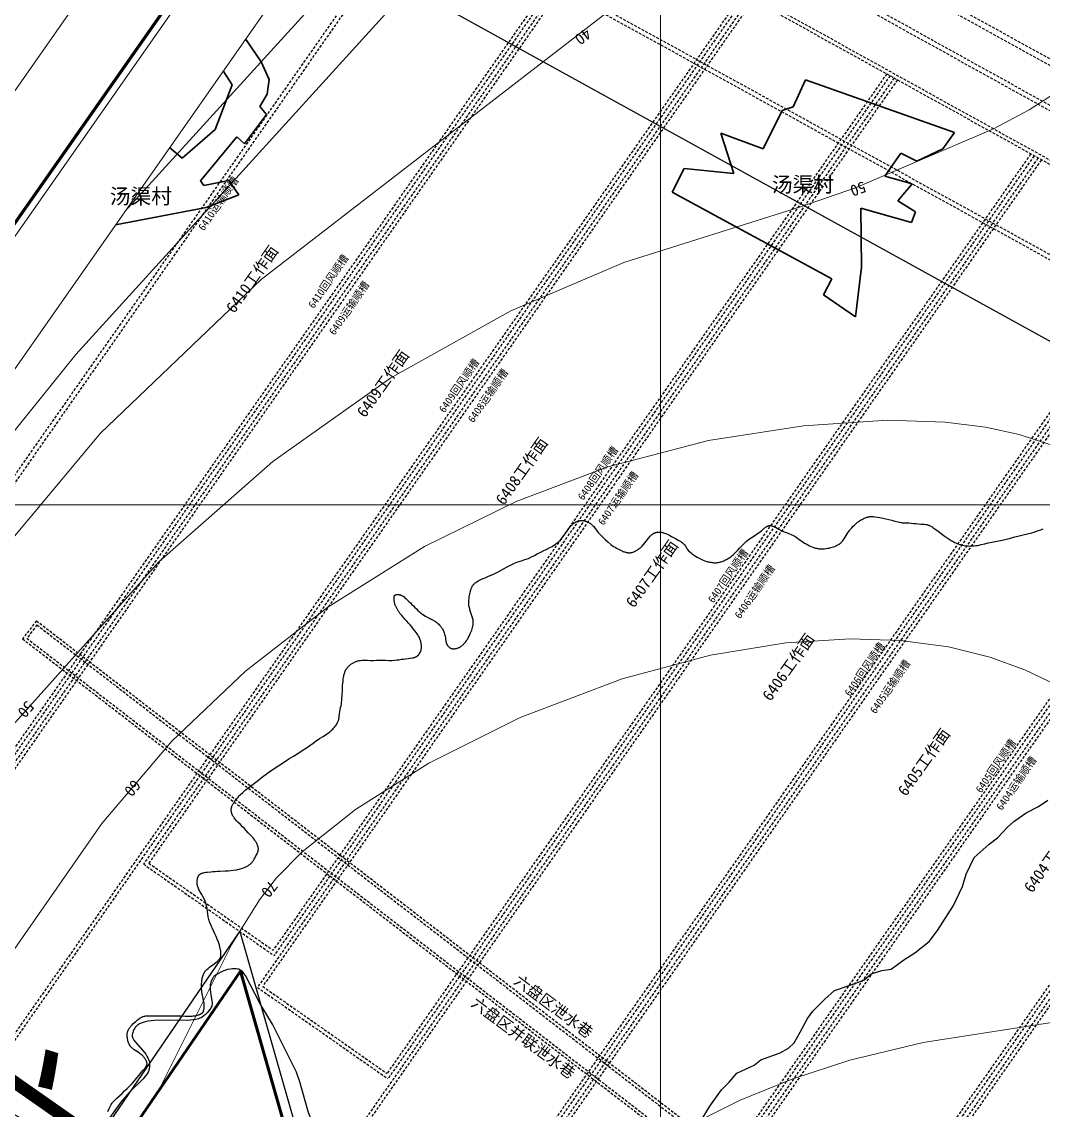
# Model space of a CAD drawing. Header units: inches. Extents: x 36473197 to 36486087, y 3899343 to 3911260.
# Drawn here: x 36475158 to 36476504, y 3907202 to 3908636 of the extents above; entities that cross this region are included whole.
import ezdxf

# ---------------------------------------------------------------- set-up
doc = ezdxf.new("R2010")
doc.units = ezdxf.units.IN
doc.header["$MEASUREMENT"] = 0
doc.linetypes.add('虚线', pattern=[0.0045, 0.00175, -0.001, 0.00175])
for name, color, linetype, lineweight in [('4煤底板等值线', 7, 'Continuous', 0), ('五六盘区排水系统', 7, 'Continuous', 0), ('四盘区辅运巷', 7, 'Continuous', 0), ('居民地', 7, 'Continuous', 0), ('巷道注记', 7, 'Continuous', 0), ('水系', 7, 'Continuous', 0), ('注记', 7, 'Continuous', 0), ('省界', 7, 'Continuous', 0), ('矿区拐点', 7, 'Continuous', 0), ('等值线', 7, 'Continuous', 0), ('等值线注记', 7, 'Continuous', 0), ('经纬网', 7, 'Continuous', 0), ('西区开拓设计', 7, 'Continuous', 0), ('采掘图', 7, 'Continuous', 0)]:
    doc.layers.add(name, color=color, linetype=linetype, lineweight=lineweight)
doc.layers.add('保护煤柱', color=7, linetype='Continuous', lineweight=0, true_color=0xff0042)
doc.styles.add('仿宋', font='simfang.ttf')
doc.styles.add('仿宋_GB2312', font='')
doc.styles.add('新宋体', font='SIMSUN.TTC')
doc.styles.add('黑体', font='simhei.ttf')
doc.styles.get('仿宋_GB2312').set_extended_font_data('仿宋_GB2312')
doc.linetypes.add('井田边界_1', pattern='A,0.02,-0.002,0.0025,[16,西北矿业高家堡煤矿2022年采掘接续图(2022.8.14).shx,S=3.93701e-05,R=0,X=0,Y=-0.0025],0.0025,-0.002,0.02', length=0.049)
doc.linetypes.add('保护煤柱', pattern='A,0.0195,-0.001,[6,西北矿业高家堡煤矿2022年采掘接续图(2022.8.14).shx,S=1.01575e-06,R=0,X=0,Y=0],0.0195', length=0.04)
doc.linetypes.add('省.自治区界限(已定)', pattern='A,0.003,-0.001639,[11,西北矿业高家堡煤矿2022年采掘接续图(2022.8.14).shx,S=6.53543e-07,R=0,X=0,Y=2.2e-05],-0.00134,[12,西北矿业高家堡煤矿2022年采掘接续图(2022.8.14).shx,S=6.53543e-07,R=0,X=0,Y=2.3e-05],-0.001021,0.003', length=0.01)

msp = doc.modelspace()

# ---------------------------------------------------------------- linework, layer by layer
at = {"layer": '4煤底板等值线', "color": 7, "linetype": 'Continuous', "lineweight": 0, "flags": 128}
for points in [[(36476262.5, 3909250.1), (36476235, 3909112.5), (36476208, 3909022.4), (36476177.6, 3908947.5), (36476143.1, 3908881.8), (36476102.6, 3908820.4), (36476052.6, 3908759.2), (36475984.5, 3908691.4), (36475473.9, 3908296.6), (36475262.1, 3908094.1), (36474689.9, 3907409.1)], [(36475896.8, 3909162.6), (36475841.7, 3909048), (36475769.9, 3908931.5), (36475643.1, 3908770.2), (36475294, 3908386.2)], [(36476622.9, 3908725.3), (36476618.7, 3908696.7), (36476612.4, 3908668.7), (36476605.5, 3908647.8), (36476597, 3908628.1), (36476589.4, 3908614.2), (36476580.8, 3908601), (36476567.7, 3908584.4), (36476553, 3908569.1), (36476532.4, 3908551.4), (36476519, 3908541.6), (36476485.5, 3908520.1), (36476438.8, 3908495.1), (36476257, 3908417.2), (36476183, 3908392.1), (36475951.5, 3908319.1), (36475802.8, 3908255.3), (36475644.8, 3908167.2), (36475489.2, 3908057), (36475339.1, 3907924.7), (36475116.6, 3907676.5), (36474842.6, 3907322.8)], [(36475016.3, 3907224.6), (36475263.7, 3907579.9), (36475356.1, 3907688.3), (36475453.1, 3907780.8), (36475561.6, 3907865.2), (36475689.2, 3907945.1), (36475809.7, 3908004.4), (36475930.5, 3908049.7), (36476063.4, 3908084.4), (36476188.2, 3908104), (36476299.7, 3908111.2), (36476375, 3908108.8), (36476428, 3908102.1), (36476472.5, 3908092.3), (36476514.3, 3908078.8)], [(36475337.9, 3907226.8), (36475435.3, 3907421.2), (36475471.5, 3907479.3), (36475493.9, 3907508.5), (36475527.7, 3907542.5), (36475598, 3907598.4), (36475694.9, 3907659.6), (36475815.2, 3907719.7), (36475949.6, 3907770.6), (36476065.9, 3907801.6), (36476165, 3907818), (36476249.8, 3907823.4), (36476315.8, 3907821.2), (36476379.2, 3907812.6), (36476433.9, 3907799), (36476479.9, 3907782.4), (36476523.2, 3907761.7)], [(36476659, 3907340.4), (36476345.9, 3907291.6), (36476249.3, 3907268.1), (36476174.4, 3907243.6), (36476105, 3907215.3), (36476035.5, 3907180.9), (36475946.9, 3907127.1), (36475884.9, 3907081.7), (36475822.6, 3907028.1), (36475770.9, 3906974.6), (36475734.8, 3906929.3), (36475729.4, 3906921)]]:
    msp.add_lwpolyline(points, dxfattribs=at)
at = {"layer": '五六盘区排水系统', "color": 30, "linetype": '虚线', "lineweight": 30, "ltscale": 2000, "true_color": 0xff7f00}
for p, q in [((36475177.7, 3907847.1), (36475159.4, 3907823.3)), ((36475177.7, 3907847.1), (36476752.7, 3906632)), ((36475178.4, 3907841.5), (36475165, 3907824)), ((36475178.4, 3907841.5), (36476750.8, 3906627.8)), ((36475159.4, 3907823.3), (36476797.4, 3906559.7)), ((36475165, 3907824), (36476799.7, 3906562.9))]:
    msp.add_line(p, q, dxfattribs=at)
at = {"layer": '保护煤柱', "color": 1, "linetype": '保护煤柱', "lineweight": 30, "ltscale": 3750, "true_color": 0xff0000}
msp.add_line((36477791.5, 3907509.8), (36475547.3, 3908748), dxfattribs=at)
at = {"layer": '保护煤柱', "color": 1, "linetype": '保护煤柱', "lineweight": 30, "ltscale": 3750, "true_color": 0xff0000, "flags": 128}
msp.add_lwpolyline([(36474656, 3907475.1), (36475244.1, 3907142.8), (36475445.8, 3907437.8), (36475555.4, 3907053.2), (36475779.9, 3906913.8), (36475673.3, 3906438.8)], dxfattribs=at)
at = {"layer": '四盘区辅运巷', "color": 7, "linetype": 'Continuous', "flags": 128}
for points in [[(36473197.2, 3905757.9), (36482207.8, 3899448.4), (36485936.1, 3904772.9), (36476925.5, 3911082.4), (36473197.2, 3905757.9)], [(36473350.4, 3905784.9), (36482180.7, 3899601.6), (36485782.9, 3904745.9), (36476952.5, 3910929.2), (36473350.4, 3905784.9)]]:
    msp.add_lwpolyline(points, dxfattribs=at)
at = {"layer": '四盘区辅运巷', "color": 7, "linetype": 'Continuous', "lineweight": 100, "flags": 128}
msp.add_lwpolyline([(36473336.5, 3905782.5), (36482183.2, 3899587.7), (36485796.8, 3904748.3), (36476950.1, 3910943.1), (36473336.5, 3905782.5)], dxfattribs=at)
at = {"layer": '居民地', "color": 254, "linetype": 'Continuous', "lineweight": 35, "true_color": 0xd7d7d7}
for p, q in [((36475473.8, 3908583.6, 0.2), (36475453.1, 3908613.5, 0.2)), ((36475484.1, 3908560.1, 0.2), (36475473.8, 3908583.6, 0.2)), ((36475423.6, 3908571.4, 0.2), (36475435.4, 3908553.2, 0.2)), ((36475435.4, 3908553.2, 0.2), (36475413.1, 3908494.3, 0.2)), ((36475481.8, 3908540.6, 0.2), (36475484.1, 3908560.1, 0.2)), ((36476174.6, 3908524.1, 0.2), (36476191.2, 3908559.8, 0.2)), ((36476191.2, 3908559.8, 0.2), (36476387.4, 3908490.1, 0.2)), ((36475472, 3908524.4, 0.2), (36475481.8, 3908540.6, 0.2)), ((36475480.6, 3908514, 0.2), (36475472, 3908524.4, 0.2)), ((36476135.1, 3908468.7, 0.2), (36476160.1, 3908519.2, 0.2)), ((36476160.1, 3908519.2, 0.2), (36476174.6, 3908524.1, 0.2)), ((36475451.9, 3908475.6, 0.2), (36475480.6, 3908514, 0.2)), ((36475413.1, 3908494.3, 0.2), (36475369.6, 3908456.5, 0.2)), ((36476387.4, 3908490.1, 0.2), (36476371.8, 3908468.7, 0.2)), ((36475393.7, 3908426.6, 0.2), (36475441.7, 3908484.8, 0.2)), ((36475441.7, 3908484.8, 0.2), (36475451.9, 3908475.6, 0.2)), ((36476079.5, 3908489.3, 0.2), (36476135.1, 3908468.7, 0.2)), ((36476096.4, 3908436.3, 0.2), (36476079.5, 3908489.3, 0.2)), ((36475369.6, 3908456.5, 0.2), (36475353.1, 3908470.7, 0.2)), ((36476316.6, 3908462.9, 0.2), (36476295.7, 3908432.8, 0.2)), ((36476337.6, 3908452.4, 0.2), (36476316.6, 3908462.9, 0.2)), ((36476371.8, 3908468.7, 0.2), (36476337.6, 3908452.4, 0.2)), ((36476015.3, 3908411.8, 0.2), (36476031.2, 3908442.7, 0.2)), ((36476031.2, 3908442.7, 0.2), (36476096.4, 3908436.3, 0.2)), ((36476295.7, 3908432.8, 0.2), (36476331.6, 3908422.5, 0.2)), ((36475398.3, 3908420.5, 0.2), (36475393.7, 3908426.6, 0.2)), ((36475431, 3908427.1, 0.2), (36475398.3, 3908420.5, 0.2)), ((36475444.2, 3908408.2, 0.2), (36475431, 3908427.1, 0.2)), ((36476331.6, 3908422.5, 0.2), (36476312.5, 3908400.4, 0.2)), ((36475401.3, 3908391.4, 0.2), (36475444.2, 3908408.2, 0.2)), ((36476225.8, 3908297.6, 0.2), (36476015.3, 3908411.8, 0.2)), ((36475281.8, 3908368.8, 0.2), (36475401.3, 3908391.4, 0.2)), ((36476330.6, 3908371.9, 0.2), (36476263.8, 3908390.5, 0.2)), ((36476263.8, 3908390.5, 0.2), (36476264.9, 3908313.1, 0.2)), ((36476312.5, 3908400.4, 0.2), (36476336.1, 3908385.6, 0.2)), ((36476336.1, 3908385.6, 0.2), (36476330.6, 3908371.9, 0.2)), ((36476264.9, 3908313.1, 0.2), (36476256.9, 3908247.4, 0.2)), ((36476214.6, 3908276.5, 0.2), (36476225.8, 3908297.6, 0.2)), ((36476256.9, 3908247.4, 0.2), (36476214.6, 3908276.5, 0.2))]:
    msp.add_line(p, q, dxfattribs=at)
at = {"layer": '水系', "color": 151, "linetype": 'Continuous', "lineweight": 30, "true_color": 0x7fbfff, "flags": 128}
for points in [[(36475271.7, 3907200.7), (36475273.5, 3907204.4), (36475274.4, 3907206.2), (36475275.3, 3907208), (36475275.8, 3907208.8), (36475276.3, 3907209.7), (36475277.4, 3907211.4), (36475278.1, 3907212.3), (36475278.9, 3907213.2), (36475280.4, 3907214.9), (36475283.7, 3907218.1), (36475287.1, 3907221.3), (36475290.5, 3907224.4), (36475293.9, 3907227.6), (36475297.2, 3907230.8), (36475300.4, 3907234.1), (36475303.6, 3907237.4), (36475306.8, 3907241.1), (36475309.9, 3907244.8), (36475313, 3907248.5), (36475316.1, 3907252.4), (36475318.4, 3907255), (36475319.6, 3907256.4), (36475320.1, 3907257), (36475320.7, 3907257.7), (36475321.2, 3907258.4), (36475321.6, 3907259), (36475322.1, 3907259.7), (36475322.3, 3907260.1), (36475322.5, 3907260.4), (36475322.6, 3907260.8), (36475322.8, 3907261.1), (36475322.9, 3907261.4), (36475323.1, 3907261.8), (36475323.1, 3907262), (36475323.2, 3907262.1), (36475323.2, 3907262.3), (36475323.3, 3907262.5), (36475323.3, 3907262.7), (36475323.4, 3907262.8), (36475323.4, 3907263), (36475323.4, 3907263.2), (36475323.4, 3907263.4), (36475323.4, 3907263.6), (36475323.4, 3907263.7), (36475323.4, 3907263.9), (36475323.4, 3907264.1), (36475323.3, 3907264.3), (36475323.3, 3907264.7), (36475323.2, 3907265), (36475323.1, 3907265.4), (36475323, 3907265.8), (36475322.8, 3907266.1), (36475322.7, 3907266.5), (36475322.5, 3907266.9), (36475322.2, 3907267.6), (36475321.8, 3907268.4), (36475321.4, 3907269.1), (36475320.9, 3907269.8), (36475320.4, 3907270.5), (36475319.9, 3907271.3), (36475319.3, 3907272), (36475318.7, 3907272.6), (36475318.1, 3907273.3), (36475316.9, 3907274.6), (36475315.9, 3907275.4), (36475314.9, 3907276.2), (36475312.9, 3907277.7), (36475308.7, 3907280.6), (36475306.6, 3907282), (36475305.6, 3907282.7), (36475304.7, 3907283.5), (36475303.7, 3907284.2), (36475303.3, 3907284.6), (36475302.8, 3907285), (36475302.4, 3907285.5), (36475302, 3907285.9), (36475301.6, 3907286.4), (36475301.2, 3907286.8), (36475300.9, 3907287.3), (36475300.6, 3907287.8), (36475300.3, 3907288.4), (36475300, 3907288.9), (36475299.7, 3907289.5), (36475299.5, 3907290), (36475299, 3907291.2), (36475298.6, 3907292.3), (36475298.3, 3907293.5), (36475298, 3907294.8), (36475297.7, 3907296), (36475297.5, 3907297.2), (36475297.4, 3907298.4), (36475297.3, 3907299.7), (36475297.2, 3907300.9), (36475297.2, 3907301.5), (36475297.3, 3907302.1), (36475297.3, 3907302.7), (36475297.4, 3907303.3), (36475297.4, 3907303.9), (36475297.5, 3907304.5), (36475297.7, 3907305.1), (36475297.8, 3907305.6), (36475298, 3907306.2), (36475298.2, 3907306.6), (36475298.4, 3907307.1), (36475298.6, 3907307.6), (36475298.8, 3907308.1), (36475299.1, 3907308.6), (36475299.6, 3907309.5), (36475300.2, 3907310.4), (36475300.8, 3907311.3), (36475301.5, 3907312.2), (36475302.2, 3907313), (36475303.7, 3907314.7), (36475305.3, 3907316.3), (36475306.9, 3907317.8), (36475308.7, 3907319.3), (36475310.9, 3907321.2), (36475312.1, 3907322.1), (36475313.3, 3907323), (36475314.5, 3907323.8), (36475315.1, 3907324.1), (36475315.7, 3907324.5), (36475316.3, 3907324.8), (36475316.9, 3907325.1), (36475317.6, 3907325.4), (36475318.2, 3907325.7), (36475318.8, 3907325.9), (36475319.4, 3907326), (36475320, 3907326.2), (36475320.6, 3907326.3), (36475321.8, 3907326.5), (36475323, 3907326.6), (36475324.2, 3907326.7), (36475325.4, 3907326.8), (36475328, 3907326.8), (36475333.1, 3907326.7), (36475338.2, 3907326.4), (36475339.9, 3907326.4), (36475341.6, 3907326.5), (36475343.3, 3907326.5), (36475344.9, 3907326.6), (36475350.8, 3907326.6), (36475356.7, 3907326.5), (36475362.6, 3907326.5), (36475368.5, 3907326.4), (36475373.7, 3907326.2), (36475376.4, 3907326.1), (36475378.9, 3907326.1), (36475381.5, 3907326.2), (36475382.8, 3907326.3), (36475384, 3907326.4), (36475385.3, 3907326.5), (36475386.5, 3907326.7), (36475387.7, 3907327), (36475389, 3907327.2), (36475390.1, 3907327.5), (36475391.2, 3907327.9), (36475391.8, 3907328.1), (36475392.3, 3907328.3), (36475392.8, 3907328.5), (36475393.3, 3907328.7), (36475393.9, 3907328.9), (36475394.3, 3907329.2), (36475394.8, 3907329.5), (36475395.1, 3907329.6), (36475395.3, 3907329.8), (36475395.5, 3907329.9), (36475395.7, 3907330.1), (36475395.9, 3907330.2), (36475396.1, 3907330.4), (36475396.3, 3907330.6), (36475396.5, 3907330.8), (36475396.6, 3907330.9), (36475396.7, 3907331), (36475396.8, 3907331.2), (36475397, 3907331.3), (36475397.1, 3907331.5), (36475397.2, 3907331.6), (36475397.3, 3907331.8), (36475397.4, 3907332.1), (36475397.6, 3907332.5), (36475397.7, 3907332.9), (36475397.9, 3907333.3), (36475398, 3907333.6), (36475398.1, 3907334), (36475398.3, 3907334.8), (36475398.4, 3907335.6), (36475398.5, 3907336.5), (36475398.6, 3907337.3), (36475398.7, 3907338), (36475398.7, 3907338.8), (36475398.7, 3907340.3), (36475398.6, 3907341.9), (36475398.5, 3907343.4), (36475398, 3907346.4), (36475397.5, 3907349.5), (36475396.2, 3907355.8), (36475395.2, 3907362.2), (36475395.1, 3907363.6), (36475395.1, 3907365), (36475395.2, 3907367.9), (36475395.2, 3907369.3), (36475395.4, 3907370.8), (36475395.5, 3907372.2), (36475395.7, 3907373.6), (36475396, 3907375), (36475396.2, 3907376.3), (36475396.5, 3907377.7), (36475396.9, 3907379), (36475397.3, 3907380.3), (36475397.6, 3907380.9), (36475397.8, 3907381.6), (36475398.1, 3907382.2), (36475398.4, 3907382.8), (36475398.7, 3907383.4), (36475399, 3907383.9), (36475399.4, 3907384.4), (36475399.7, 3907384.9), (36475400.1, 3907385.4), (36475400.5, 3907385.8), (36475401.3, 3907386.7), (36475402.2, 3907387.5), (36475404, 3907389.1), (36475405.9, 3907390.7), (36475409.9, 3907393.8), (36475413.9, 3907396.9), (36475415.7, 3907398.3), (36475416.5, 3907399), (36475417.3, 3907399.8), (36475417.7, 3907400.2), (36475418.1, 3907400.6), (36475418.5, 3907401), (36475418.8, 3907401.4), (36475419.2, 3907401.8), (36475419.3, 3907402), (36475419.5, 3907402.2), (36475419.6, 3907402.4), (36475419.7, 3907402.7), (36475419.9, 3907402.9), (36475420, 3907403.1), (36475420.1, 3907403.3), (36475420.2, 3907403.6), (36475420.2, 3907403.8), (36475420.3, 3907404), (36475420.5, 3907404.5), (36475420.6, 3907405), (36475420.7, 3907405.5), (36475420.7, 3907405.9), (36475420.8, 3907406.4), (36475420.8, 3907407), (36475420.8, 3907408), (36475420.8, 3907409), (36475420.8, 3907410.1), (36475420.7, 3907411.2), (36475420.5, 3907412.2), (36475420.3, 3907413.3), (36475419.9, 3907415.5), (36475419.3, 3907417.6), (36475418.7, 3907419.8), (36475417.5, 3907423.7), (36475416, 3907427.4), (36475414.4, 3907431.1), (36475412.8, 3907434.8), (36475410.9, 3907438.6), (36475409.1, 3907442.5), (36475408.2, 3907444.4), (36475407.3, 3907446.3), (36475405.8, 3907450.3), (36475405.3, 3907452), (36475404.9, 3907453.7), (36475404.1, 3907457.2), (36475402.9, 3907464.3), (36475402.4, 3907467.8), (36475401.7, 3907471.3), (36475401.3, 3907473), (36475400.9, 3907474.8), (36475400.7, 3907475.6), (36475400.5, 3907476.5), (36475399.9, 3907478.2), (36475397, 3907483.7), (36475395.4, 3907486.4), (36475393.9, 3907489.1), (36475393.1, 3907490.5), (36475392.4, 3907491.8), (36475391.8, 3907493.2), (36475391.2, 3907494.5), (36475390.6, 3907495.9), (36475390.4, 3907496.6), (36475390.1, 3907497.3), (36475389.9, 3907498), (36475389.7, 3907498.7), (36475389.6, 3907499.4), (36475389.5, 3907500.2), (36475389.4, 3907501), (36475389.3, 3907501.8), (36475389.3, 3907502.6), (36475389.4, 3907503.4), (36475389.4, 3907504.3), (36475389.5, 3907505.1), (36475389.6, 3907505.9), (36475389.7, 3907506.7), (36475389.9, 3907507.5), (36475390.1, 3907508.3), (36475390.3, 3907509), (36475390.5, 3907509.4), (36475390.6, 3907509.8), (36475390.7, 3907510.1), (36475390.9, 3907510.4), (36475391.1, 3907510.8), (36475391.2, 3907511.1), (36475391.4, 3907511.4), (36475391.6, 3907511.7), (36475391.7, 3907511.9), (36475391.8, 3907512), (36475392, 3907512.3), (36475392.2, 3907512.5), (36475392.4, 3907512.6), (36475392.5, 3907512.7), (36475392.7, 3907512.9), (36475392.9, 3907513), (36475393.1, 3907513.2), (36475393.4, 3907513.4), (36475393.8, 3907513.6), (36475394.2, 3907513.8), (36475394.7, 3907514), (36475395.1, 3907514.2), (36475395.5, 3907514.4), (36475396, 3907514.6), (36475396.9, 3907514.9), (36475397.9, 3907515.1), (36475398.9, 3907515.4), (36475400.9, 3907515.7), (36475403.1, 3907516), (36475407.3, 3907516.4), (36475410.3, 3907516.7), (36475413.3, 3907516.9), (36475416.2, 3907517.1), (36475419.1, 3907517.2), (36475426.5, 3907517.6), (36475430.2, 3907517.8), (36475433.9, 3907518.1), (36475437.5, 3907518.5), (36475441.1, 3907519.1), (36475442.8, 3907519.4), (36475444.6, 3907519.8), (36475446.3, 3907520.2), (36475448.1, 3907520.8), (36475449.9, 3907521.4), (36475451.7, 3907522.1), (36475453.5, 3907523), (36475454.4, 3907523.4), (36475455.3, 3907523.8), (36475456.1, 3907524.3), (36475457, 3907524.8), (36475457.8, 3907525.4), (36475458.6, 3907525.9), (36475459.4, 3907526.5), (36475460.1, 3907527.1), (36475460.4, 3907527.4), (36475460.8, 3907527.7), (36475461.4, 3907528.4), (36475461.7, 3907528.7), (36475462, 3907529.1), (36475462.5, 3907529.8), (36475463, 3907530.5), (36475463.5, 3907531.3), (36475464.4, 3907532.8), (36475465.3, 3907534.4), (36475466.9, 3907537.2), (36475467.7, 3907538.6), (36475468.4, 3907540.1), (36475468.7, 3907540.8), (36475469, 3907541.5), (36475469.3, 3907542.2), (36475469.5, 3907543), (36475469.7, 3907543.7), (36475469.8, 3907544), (36475469.9, 3907544.4), (36475470, 3907544.8), (36475470, 3907545.2), (36475470.1, 3907545.5), (36475470.1, 3907545.9), (36475470.1, 3907546.2), (36475470.1, 3907546.4), (36475470.1, 3907547), (36475470, 3907547.5), (36475469.9, 3907548.1), (36475469.8, 3907548.6), (36475469.7, 3907549.2), (36475469.5, 3907549.7), (36475469.4, 3907550.3), (36475469, 3907551.4), (36475468.6, 3907552.4), (36475468.1, 3907553.5), (36475467.6, 3907554.5), (36475467.1, 3907555.5), (36475466.5, 3907556.4), (36475465.3, 3907558.1), (36475464.1, 3907559.9), (36475462.7, 3907561.5), (36475459.8, 3907564.8), (36475456.8, 3907567.9), (36475454.2, 3907570.6), (36475451.6, 3907573.2), (36475449, 3907575.8), (36475446.4, 3907578.5), (36475443, 3907581.9), (36475441.3, 3907583.6), (36475439.8, 3907585.4), (36475439, 3907586.3), (36475438.3, 3907587.3), (36475437.6, 3907588.2), (36475437, 3907589.2), (36475436.4, 3907590.1), (36475436.2, 3907590.6), (36475435.9, 3907591.1), (36475435.7, 3907591.6), (36475435.5, 3907592.1), (36475435.3, 3907592.7), (36475435.1, 3907593.2), (36475434.9, 3907593.7), (36475434.8, 3907594.2), (36475434.7, 3907594.6), (36475434.6, 3907595.1), (36475434.5, 3907595.6), (36475434.5, 3907596.1), (36475434.4, 3907596.6), (36475434.4, 3907597.1), (36475434.4, 3907597.7), (36475434.4, 3907598.2), (36475434.4, 3907598.7), (36475434.4, 3907599.2), (36475434.4, 3907599.7), (36475434.5, 3907600.2), (36475434.6, 3907600.6), (36475434.7, 3907601.1), (36475434.8, 3907601.6), (36475435, 3907602.1), (36475435.1, 3907602.5), (36475435.3, 3907603), (36475435.7, 3907603.8), (36475436.1, 3907604.7), (36475436.6, 3907605.6), (36475437.1, 3907606.4), (36475438.2, 3907608.1), (36475439.4, 3907609.8), (36475440.6, 3907611.5), (36475442, 3907613.2), (36475443.3, 3907614.8), (36475444.8, 3907616.4), (36475446.3, 3907617.9), (36475449.4, 3907620.9), (36475452.7, 3907623.7), (36475456.2, 3907626.5), (36475459.7, 3907629.2), (36475463.3, 3907631.8), (36475466.7, 3907634.6), (36475470.2, 3907637.3), (36475473.6, 3907640.1), (36475477.1, 3907642.8), (36475485.3, 3907648.6), (36475493.6, 3907654.1), (36475501.9, 3907659.6), (36475510.3, 3907665), (36475516.2, 3907668.7), (36475522, 3907672.3), (36475527.8, 3907676), (36475533.5, 3907679.8), (36475537.8, 3907682.8), (36475542.1, 3907685.9), (36475546.4, 3907688.9), (36475550.8, 3907692), (36475555.3, 3907694.8), (36475559.8, 3907697.7), (36475562, 3907699.1), (36475564.1, 3907700.7), (36475565.1, 3907701.5), (36475566.1, 3907702.3), (36475568, 3907704.1), (36475569.2, 3907705.4), (36475570.3, 3907706.7), (36475571.4, 3907708.1), (36475572.4, 3907709.5), (36475573.3, 3907710.9), (36475573.7, 3907711.7), (36475574.1, 3907712.4), (36475574.5, 3907713.2), (36475574.9, 3907713.9), (36475575.2, 3907714.7), (36475575.5, 3907715.5), (36475575.7, 3907716.2), (36475575.9, 3907716.9), (36475576.2, 3907718.4), (36475576.4, 3907719.8), (36475576.6, 3907721.3), (36475576.9, 3907724.3), (36475577.3, 3907727.3), (36475577.8, 3907729.9), (36475578.4, 3907732.6), (36475579, 3907735.2), (36475579.5, 3907737.8), (36475580.1, 3907743.7), (36475580.5, 3907749.7), (36475580.8, 3907755.8), (36475581.1, 3907761.8), (36475581.6, 3907767.3), (36475581.9, 3907770), (36475582.3, 3907772.7), (36475582.5, 3907774), (36475582.8, 3907775.3), (36475583.1, 3907776.6), (36475583.4, 3907777.8), (36475583.8, 3907779.1), (36475584, 3907779.7), (36475584.3, 3907780.3), (36475584.5, 3907780.9), (36475584.8, 3907781.4), (36475585.1, 3907782), (36475585.4, 3907782.6), (36475585.6, 3907783), (36475585.9, 3907783.4), (36475586.5, 3907784.2), (36475587, 3907784.9), (36475587.7, 3907785.7), (36475588.3, 3907786.4), (36475589, 3907787.1), (36475589.7, 3907787.8), (36475590.4, 3907788.4), (36475591.2, 3907789.1), (36475591.9, 3907789.7), (36475592.7, 3907790.2), (36475593.5, 3907790.8), (36475594.4, 3907791.3), (36475595.2, 3907791.8), (36475596.1, 3907792.3), (36475596.9, 3907792.7), (36475597.7, 3907793.1), (36475598.4, 3907793.3), (36475599.2, 3907793.6), (36475599.9, 3907793.8), (36475600.7, 3907794.1), (36475601.5, 3907794.3), (36475603, 3907794.6), (36475604.8, 3907794.8), (36475606.7, 3907795), (36475608.5, 3907795.1), (36475610.3, 3907795.1), (36475614, 3907795), (36475617.6, 3907794.9), (36475621.7, 3907794.9), (36475625.7, 3907795), (36475629.7, 3907795), (36475633.7, 3907795), (36475637.8, 3907795), (36475641.8, 3907794.9), (36475645.8, 3907794.9), (36475649.8, 3907795.1), (36475652.7, 3907795.4), (36475655.6, 3907795.8), (36475658.5, 3907796.3), (36475661.4, 3907796.7), (36475664.4, 3907797), (36475667.3, 3907797.3), (36475670.2, 3907797.7), (36475673.1, 3907798.2), (36475673.9, 3907798.4), (36475674.8, 3907798.7), (36475675.7, 3907798.9), (36475676.6, 3907799.2), (36475677, 3907799.4), (36475677.4, 3907799.5), (36475677.8, 3907799.7), (36475678.2, 3907799.9), (36475678.6, 3907800.1), (36475679, 3907800.3), (36475679.2, 3907800.4), (36475679.4, 3907800.5), (36475679.7, 3907800.8), (36475679.9, 3907800.9), (36475680.1, 3907801.1), (36475680.5, 3907801.4), (36475680.9, 3907801.8), (36475681.2, 3907802.2), (36475681.5, 3907802.5), (36475681.8, 3907802.9), (36475682.1, 3907803.4), (36475682.4, 3907803.8), (36475682.7, 3907804.2), (36475683, 3907804.7), (36475683.2, 3907805.1), (36475683.4, 3907805.6), (36475683.7, 3907806), (36475683.9, 3907806.5), (36475684.1, 3907807), (36475684.2, 3907807.5), (36475684.4, 3907807.9), (36475684.5, 3907808.4), (36475684.6, 3907808.8), (36475684.6, 3907809.3), (36475684.8, 3907810.2), (36475684.9, 3907811.1), (36475684.9, 3907812), (36475685, 3907812.9), (36475684.9, 3907813.9), (36475684.9, 3907814.8), (36475684.8, 3907815.9), (36475684.6, 3907816.9), (36475684.5, 3907818), (36475684.2, 3907819), (36475684, 3907820.1), (36475683.7, 3907821.1), (36475683.4, 3907822.1), (36475683, 3907823.1), (36475682.6, 3907824), (36475682.2, 3907824.9), (36475681.2, 3907826.7), (36475680.2, 3907828.4), (36475679.1, 3907830), (36475676.7, 3907833.3), (36475674.2, 3907836.5), (36475672.1, 3907839), (36475669.9, 3907841.5), (36475667.8, 3907844), (36475665.6, 3907846.4), (36475663.4, 3907848.8), (36475661.2, 3907851.3), (36475659.1, 3907853.8), (36475657, 3907856.3), (36475655.9, 3907857.9), (36475654.8, 3907859.4), (36475653.8, 3907861.1), (36475652.8, 3907862.7), (36475651.9, 3907864.4), (36475651.5, 3907865.2), (36475651.1, 3907866.1), (36475650.7, 3907866.9), (36475650.4, 3907867.8), (36475650.1, 3907868.8), (36475649.8, 3907869.7), (36475649.6, 3907870.5), (36475649.4, 3907871.3), (36475649.3, 3907872.1), (36475649.1, 3907872.9), (36475649, 3907873.7), (36475648.9, 3907874.5), (36475648.9, 3907875.2), (36475648.8, 3907876), (36475648.8, 3907876.8), (36475648.8, 3907877.1), (36475648.9, 3907877.5), (36475648.9, 3907877.8), (36475648.9, 3907878.2), (36475649, 3907878.5), (36475649.1, 3907878.8), (36475649.1, 3907879.1), (36475649.2, 3907879.3), (36475649.2, 3907879.4), (36475649.3, 3907879.6), (36475649.3, 3907879.7), (36475649.4, 3907879.9), (36475649.5, 3907880), (36475649.5, 3907880.1), (36475649.6, 3907880.2), (36475649.7, 3907880.4), (36475649.8, 3907880.5), (36475649.8, 3907880.5), (36475649.8, 3907880.6), (36475649.9, 3907880.6), (36475649.9, 3907880.7), (36475650, 3907880.8), (36475650, 3907880.8), (36475650.1, 3907880.8), (36475650.1, 3907880.9), (36475650.2, 3907880.9), (36475650.3, 3907881), (36475650.4, 3907881), (36475650.4, 3907881.1), (36475650.5, 3907881.1), (36475650.6, 3907881.2), (36475650.8, 3907881.3), (36475651, 3907881.3), (36475651.2, 3907881.4), (36475651.4, 3907881.4), (36475651.6, 3907881.5), (36475651.8, 3907881.5), (36475652, 3907881.6), (36475652.4, 3907881.6), (36475652.9, 3907881.7), (36475653.3, 3907881.7), (36475653.8, 3907881.7), (36475654.3, 3907881.7), (36475654.8, 3907881.6), (36475655.3, 3907881.6), (36475655.7, 3907881.5), (36475656.2, 3907881.4), (36475656.7, 3907881.3), (36475657.1, 3907881.2), (36475657.5, 3907881.1), (36475657.8, 3907881), (36475658.1, 3907880.8), (36475658.5, 3907880.7), (36475659.1, 3907880.4), (36475659.7, 3907880), (36475660.3, 3907879.6), (36475660.9, 3907879.3), (36475662, 3907878.4), (36475663.1, 3907877.5), (36475664.2, 3907876.5), (36475666.3, 3907874.5), (36475668.4, 3907872.5), (36475670.4, 3907870.6), (36475672.4, 3907868.6), (36475674.4, 3907866.6), (36475676.4, 3907864.6), (36475678.4, 3907862.7), (36475680.4, 3907860.7), (36475682.5, 3907858.8), (36475684.3, 3907857.3), (36475686.2, 3907855.8), (36475688.1, 3907854.4), (36475690.1, 3907853), (36475693.2, 3907851.4), (36475696.3, 3907849.9), (36475697.9, 3907849.1), (36475699.5, 3907848.4), (36475702.5, 3907846.6), (36475703.9, 3907845.7), (36475705.2, 3907844.6), (36475706.5, 3907843.6), (36475707.7, 3907842.4), (36475708.9, 3907841.2), (36475709.5, 3907840.6), (36475710, 3907840), (36475710.5, 3907839.4), (36475711.1, 3907838.7), (36475711.5, 3907838), (36475712, 3907837.4), (36475712.4, 3907836.8), (36475712.7, 3907836.2), (36475713.4, 3907834.9), (36475713.9, 3907833.6), (36475714.5, 3907832.3), (36475714.9, 3907831), (36475715.4, 3907829.6), (36475715.8, 3907828.2), (36475716.1, 3907826.8), (36475716.5, 3907824.1), (36475716.7, 3907822.7), (36475716.9, 3907821.4), (36475717.2, 3907820.1), (36475717.3, 3907819.4), (36475717.4, 3907818.8), (36475717.6, 3907818.1), (36475717.8, 3907817.5), (36475717.9, 3907817.2), (36475718, 3907816.9), (36475718.3, 3907816.3), (36475718.5, 3907815.9), (36475718.8, 3907815.5), (36475719, 3907815), (36475719.3, 3907814.6), (36475719.6, 3907814.3), (36475719.9, 3907813.9), (36475720.3, 3907813.5), (36475720.6, 3907813.1), (36475720.9, 3907812.8), (36475721.3, 3907812.5), (36475721.7, 3907812.1), (36475722.1, 3907811.8), (36475722.4, 3907811.6), (36475722.6, 3907811.4), (36475722.8, 3907811.3), (36475723.1, 3907811.2), (36475723.3, 3907811.1), (36475723.5, 3907811), (36475723.7, 3907810.9), (36475724, 3907810.8), (36475724.3, 3907810.7), (36475724.6, 3907810.6), (36475724.9, 3907810.5), (36475725.2, 3907810.4), (36475725.5, 3907810.4), (36475725.8, 3907810.3), (36475726.1, 3907810.3), (36475726.8, 3907810.3), (36475727.4, 3907810.2), (36475728.1, 3907810.3), (36475728.7, 3907810.3), (36475729.4, 3907810.4), (36475730, 3907810.4), (36475730.7, 3907810.6), (36475731.3, 3907810.7), (36475732, 3907810.9), (36475732.6, 3907811), (36475733.3, 3907811.2), (36475733.9, 3907811.5), (36475734.3, 3907811.7), (36475734.8, 3907811.9), (36475735.2, 3907812.1), (36475735.6, 3907812.4), (36475736.5, 3907812.9), (36475737.3, 3907813.5), (36475738, 3907814), (36475738.8, 3907814.7), (36475739.5, 3907815.3), (36475740.3, 3907816), (36475741, 3907816.7), (36475741.7, 3907817.5), (36475743, 3907819), (36475744.2, 3907820.6), (36475745.4, 3907822.3), (36475746, 3907823.4), (36475746.7, 3907824.4), (36475747.8, 3907826.6), (36475748.9, 3907828.9), (36475749.8, 3907831.2), (36475750.5, 3907833), (36475751.2, 3907834.8), (36475751.7, 3907836.6), (36475752.3, 3907838.4), (36475752.7, 3907840.3), (36475752.9, 3907841.2), (36475753, 3907842.1), (36475753.1, 3907843), (36475753.2, 3907844), (36475753.3, 3907844.4), (36475753.3, 3907844.9), (36475753.3, 3907845.8), (36475753.2, 3907846.5), (36475753.1, 3907847.1), (36475752.9, 3907848.4), (36475752.6, 3907849.7), (36475752.3, 3907851), (36475751.5, 3907853.6), (36475750.6, 3907856.2), (36475749.7, 3907858.8), (36475748.9, 3907861.5), (36475748.5, 3907862.8), (36475748.1, 3907864.1), (36475747.8, 3907865.4), (36475747.6, 3907866.7), (36475747.4, 3907867.7), (36475747.4, 3907868.7), (36475747.3, 3907870.7), (36475747.4, 3907872.6), (36475747.5, 3907874.6), (36475747.7, 3907876.6), (36475748, 3907878.6), (36475748.8, 3907882.6), (36475749.1, 3907884), (36475749.4, 3907885.5), (36475749.8, 3907887), (36475750.2, 3907888.4), (36475750.7, 3907889.9), (36475751, 3907890.5), (36475751.3, 3907891.2), (36475751.6, 3907891.9), (36475751.9, 3907892.5), (36475752.1, 3907892.8), (36475752.2, 3907893.1), (36475752.6, 3907893.7), (36475752.9, 3907894.1), (36475753.2, 3907894.4), (36475753.5, 3907894.8), (36475753.8, 3907895.1), (36475754.4, 3907895.7), (36475755.1, 3907896.3), (36475755.8, 3907896.9), (36475756.6, 3907897.5), (36475757.3, 3907898), (36475758.1, 3907898.5), (36475759.7, 3907899.5), (36475761.4, 3907900.4), (36475765, 3907902.1), (36475768.7, 3907903.7), (36475772.5, 3907905.2), (36475780, 3907908.3), (36475787, 3907912), (36475793.8, 3907915.8), (36475797.1, 3907917.7), (36475800.5, 3907919.5), (36475807.4, 3907922.9), (36475812, 3907924.6), (36475816.7, 3907926.1), (36475821.3, 3907927.6), (36475825.9, 3907929.2), (36475829.9, 3907931.1), (36475833.8, 3907933.1), (36475837.6, 3907935.1), (36475841.5, 3907937.2), (36475845.5, 3907939.1), (36475849.4, 3907941), (36475853.3, 3907943), (36475857.1, 3907945.1), (36475860.2, 3907947.1), (36475861.7, 3907948.1), (36475863.1, 3907949.2), (36475864.6, 3907950.3), (36475866, 3907951.5), (36475867.3, 3907952.7), (36475868.6, 3907954), (36475873.1, 3907959.9), (36475875.2, 3907963), (36475877.3, 3907966), (36475878.4, 3907967.5), (36475879.5, 3907969), (36475880.6, 3907970.4), (36475881.7, 3907971.7), (36475882.3, 3907972.4), (36475882.9, 3907973), (36475883.5, 3907973.6), (36475884.1, 3907974.2), (36475884.8, 3907974.8), (36475885.4, 3907975.3), (36475886.1, 3907975.8), (36475886.8, 3907976.3), (36475887.3, 3907976.6), (36475887.9, 3907976.9), (36475888.4, 3907977.2), (36475889, 3907977.4), (36475889.5, 3907977.7), (36475890.1, 3907977.9), (36475890.7, 3907978.1), (36475891.3, 3907978.3), (36475891.9, 3907978.5), (36475892.4, 3907978.7), (36475893, 3907978.8), (36475893.6, 3907978.9), (36475894.2, 3907979), (36475894.8, 3907979.1), (36475895.4, 3907979.2), (36475896, 3907979.2), (36475896.5, 3907979.2), (36475897, 3907979.2), (36475897.4, 3907979.1), (36475897.9, 3907979), (36475898.8, 3907978.9), (36475899.7, 3907978.7), (36475900.6, 3907978.4), (36475901.5, 3907978.1), (36475902.4, 3907977.8), (36475903.3, 3907977.4), (36475904.2, 3907977), (36475905.1, 3907976.6), (36475905.9, 3907976.1), (36475906.7, 3907975.6), (36475907.6, 3907975.1), (36475908.4, 3907974.5), (36475909.1, 3907973.9), (36475909.8, 3907973.3), (36475910.4, 3907972.8), (36475910.9, 3907972.2), (36475911.9, 3907971.1), (36475912.8, 3907969.9), (36475913.7, 3907968.7), (36475915.5, 3907966.3), (36475917.3, 3907963.8), (36475917.9, 3907963.3), (36475918.4, 3907962.7), (36475919, 3907962.1), (36475919.5, 3907961.5), (36475923.2, 3907957.9), (36475926.9, 3907954.3), (36475930.7, 3907950.9), (36475934.7, 3907947.6), (36475936.4, 3907946.4), (36475938.2, 3907945.1), (36475940, 3907944), (36475941.8, 3907942.8), (36475943.6, 3907941.8), (36475945.5, 3907940.8), (36475947.4, 3907939.9), (36475949.4, 3907939), (36475950.6, 3907938.5), (36475951.8, 3907938.1), (36475953, 3907937.7), (36475954.3, 3907937.3), (36475954.9, 3907937.1), (36475955.5, 3907937), (36475956.1, 3907936.9), (36475956.7, 3907936.8), (36475957.3, 3907936.7), (36475958, 3907936.6), (36475958.3, 3907936.6), (36475958.6, 3907936.6), (36475959.2, 3907936.6), (36475959.5, 3907936.6), (36475959.8, 3907936.6), (36475960.3, 3907936.7), (36475960.9, 3907936.8), (36475961.4, 3907936.9), (36475962, 3907937.1), (36475962.5, 3907937.2), (36475963.6, 3907937.6), (36475964.7, 3907938), (36475965.8, 3907938.5), (36475966.9, 3907939), (36475967.9, 3907939.6), (36475969, 3907940.2), (36475970, 3907940.9), (36475971, 3907941.6), (36475972, 3907942.3), (36475973, 3907943), (36475973.9, 3907943.8), (36475974.9, 3907944.6), (36475975.8, 3907945.5), (36475979.6, 3907950), (36475981.4, 3907952.4), (36475983.2, 3907954.7), (36475984, 3907955.8), (36475985, 3907956.9), (36475985.9, 3907958), (36475986.8, 3907959), (36475987.3, 3907959.5), (36475987.8, 3907960), (36475988.3, 3907960.4), (36475988.8, 3907960.8), (36475989.4, 3907961.3), (36475989.9, 3907961.6), (36475990.2, 3907961.8), (36475990.5, 3907962), (36475991.1, 3907962.3), (36475991.5, 3907962.6), (36475992, 3907962.7), (36475992.5, 3907962.9), (36475992.9, 3907963.1), (36475993.4, 3907963.2), (36475993.9, 3907963.4), (36475994.4, 3907963.5), (36475994.9, 3907963.6), (36475995.4, 3907963.7), (36475996, 3907963.7), (36475996.5, 3907963.8), (36475997, 3907963.9), (36475997.5, 3907963.9), (36475998, 3907963.9), (36475999, 3907963.9), (36475999.5, 3907963.9), (36476000, 3907963.8), (36476001, 3907963.7), (36476002, 3907963.5), (36476003, 3907963.2), (36476004, 3907962.9), (36476005, 3907962.6), (36476006.9, 3907961.9), (36476008.8, 3907961), (36476010.8, 3907960.1), (36476014.6, 3907958.1), (36476019.5, 3907955.6), (36476022, 3907954.2), (36476024.3, 3907952.8), (36476026.6, 3907951.3), (36476027.7, 3907950.5), (36476028.8, 3907949.7), (36476029.9, 3907948.8), (36476030.4, 3907948.4), (36476030.9, 3907947.9), (36476031.3, 3907947.5), (36476031.8, 3907947), (36476032, 3907946.8), (36476032.2, 3907946.5), (36476032.7, 3907946), (36476033, 3907945.5), (36476033.3, 3907944.9), (36476033.9, 3907943.8), (36476034.5, 3907942.6), (36476035.2, 3907941.5), (36476035.4, 3907941.2), (36476035.6, 3907940.9), (36476036.1, 3907940.4), (36476037, 3907939.4), (36476038, 3907938.4), (36476039.1, 3907937.4), (36476040.2, 3907936.5), (36476041.3, 3907935.6), (36476043.6, 3907933.9), (36476046, 3907932.2), (36476048.4, 3907930.7), (36476051, 3907929.4), (36476053.6, 3907928.1), (36476056, 3907927), (36476058.5, 3907926.1), (36476061.1, 3907925.3), (36476062.3, 3907924.9), (36476063.6, 3907924.6), (36476064.9, 3907924.3), (36476066.2, 3907924.1), (36476067.5, 3907923.9), (36476068.8, 3907923.7), (36476070.1, 3907923.6), (36476071.3, 3907923.5), (36476072, 3907923.5), (36476072.6, 3907923.5), (36476073.9, 3907923.6), (36476075.1, 3907923.7), (36476076.3, 3907924), (36476077.6, 3907924.2), (36476078.8, 3907924.5), (36476080, 3907924.9), (36476081.2, 3907925.3), (36476082.3, 3907925.8), (36476083.5, 3907926.2), (36476084.7, 3907926.7), (36476085.8, 3907927.3), (36476087, 3907927.9), (36476088.1, 3907928.5), (36476089.2, 3907929.1), (36476090.3, 3907929.8), (36476092.4, 3907931.2), (36476094, 3907932.5), (36476095.5, 3907933.8), (36476098.5, 3907936.6), (36476101.3, 3907939.6), (36476104.2, 3907942.6), (36476107, 3907945.6), (36476109.9, 3907948.6), (36476112.9, 3907951.4), (36476116, 3907954.1), (36476119.3, 3907956.5), (36476122.8, 3907958.7), (36476126.3, 3907961), (36476129.8, 3907963.3), (36476133.3, 3907966.2), (36476135, 3907967.6), (36476136.7, 3907968.9), (36476137.5, 3907969.6), (36476138.4, 3907970.2), (36476139.3, 3907970.7), (36476139.7, 3907971), (36476140.1, 3907971.2), (36476140.6, 3907971.5), (36476141, 3907971.7), (36476141.4, 3907971.9), (36476141.9, 3907972.1), (36476142.3, 3907972.2), (36476142.6, 3907972.3), (36476142.8, 3907972.4), (36476143, 3907972.4), (36476143.2, 3907972.5), (36476143.5, 3907972.5), (36476143.7, 3907972.5), (36476143.9, 3907972.6), (36476144.2, 3907972.6), (36476144.4, 3907972.6), (36476144.6, 3907972.5), (36476144.9, 3907972.5), (36476145.1, 3907972.5), (36476145.6, 3907972.4), (36476146.1, 3907972.3), (36476146.6, 3907972.2), (36476147.1, 3907972.1), (36476147.6, 3907971.9), (36476148.6, 3907971.6), (36476149.6, 3907971.1), (36476151.6, 3907970.2), (36476153.7, 3907969.1), (36476155.7, 3907967.9), (36476159.9, 3907965.6), (36476164, 3907963.9), (36476168.1, 3907962.3), (36476170.1, 3907961.5), (36476172.1, 3907960.6), (36476176, 3907958.8), (36476179.5, 3907956.6), (36476182.8, 3907954.2), (36476186.1, 3907951.8), (36476189.5, 3907949.5), (36476191.7, 3907948.3), (36476193.9, 3907947.1), (36476196.1, 3907946), (36476198.4, 3907945), (36476200.7, 3907944), (36476201.9, 3907943.6), (36476203, 3907943.2), (36476204.2, 3907942.9), (36476205.4, 3907942.6), (36476206.6, 3907942.3), (36476207.8, 3907942.1), (36476208.8, 3907941.9), (36476209.8, 3907941.9), (36476210.8, 3907941.8), (36476211.9, 3907941.8), (36476214, 3907941.8), (36476216, 3907941.9), (36476218.1, 3907942.1), (36476220.2, 3907942.5), (36476222.3, 3907942.9), (36476224.3, 3907943.4), (36476226.1, 3907943.9), (36476227.8, 3907944.4), (36476229.5, 3907945), (36476231.2, 3907945.7), (36476232, 3907946.1), (36476232.9, 3907946.5), (36476233.7, 3907946.9), (36476234.4, 3907947.4), (36476235.2, 3907947.8), (36476235.9, 3907948.3), (36476236.3, 3907948.6), (36476236.7, 3907948.8), (36476237.3, 3907949.4), (36476237.8, 3907949.8), (36476238.2, 3907950.2), (36476239, 3907951.1), (36476239.8, 3907952.1), (36476240.6, 3907953.1), (36476242, 3907955.1), (36476243.4, 3907957.3), (36476246, 3907961.6), (36476248.8, 3907965.9), (36476249.6, 3907966.9), (36476250.4, 3907967.9), (36476252, 3907969.7), (36476253.7, 3907971.5), (36476255.5, 3907973.2), (36476257.6, 3907975.1), (36476259.7, 3907976.8), (36476260.7, 3907977.6), (36476261.8, 3907978.4), (36476264.1, 3907979.9), (36476265.5, 3907980.7), (36476266.9, 3907981.4), (36476268.3, 3907982.1), (36476269.7, 3907982.7), (36476271.1, 3907983.2), (36476271.9, 3907983.5), (36476272.6, 3907983.7), (36476273.3, 3907983.9), (36476274.1, 3907984.1), (36476274.8, 3907984.2), (36476275.6, 3907984.4), (36476276.4, 3907984.4), (36476277.2, 3907984.5), (36476278.1, 3907984.5), (36476278.9, 3907984.5), (36476280.6, 3907984.4), (36476282.2, 3907984.2), (36476285.6, 3907983.7), (36476288.9, 3907983.1), (36476293, 3907982.3), (36476297, 3907981.4), (36476301, 3907980.5), (36476304.9, 3907979.5), (36476308.9, 3907978.5), (36476312.9, 3907977.5), (36476314.9, 3907977), (36476316.9, 3907976.6), (36476317.9, 3907976.4), (36476319, 3907976.2), (36476321, 3907976), (36476322.5, 3907975.9), (36476324, 3907975.9), (36476325.5, 3907976), (36476327, 3907976), (36476330.2, 3907975.7), (36476333.4, 3907975.4), (36476336.5, 3907975), (36476339.7, 3907974.7), (36476342.9, 3907974.5), (36476346.2, 3907974.3), (36476347.8, 3907974.2), (36476349.4, 3907974), (36476350.1, 3907973.9), (36476350.9, 3907973.7), (36476351.7, 3907973.6), (36476352.4, 3907973.3), (36476352.9, 3907973.2), (36476353.3, 3907973), (36476354.2, 3907972.6), (36476355.1, 3907972.2), (36476356, 3907971.7), (36476357.7, 3907970.7), (36476359.3, 3907969.7), (36476362.6, 3907967.3), (36476365.8, 3907964.9), (36476369.8, 3907962), (36476373.7, 3907959.1), (36476377.6, 3907956.3), (36476381.7, 3907953.7), (36476383.7, 3907952.5), (36476385.7, 3907951.4), (36476387.7, 3907950.4), (36476389.8, 3907949.4), (36476391.9, 3907948.5), (36476394, 3907947.7), (36476395.1, 3907947.4), (36476396.2, 3907947), (36476398.4, 3907946.5), (36476400.2, 3907946.1), (36476402.1, 3907945.9), (36476403.9, 3907945.7), (36476405.8, 3907945.6), (36476407.7, 3907945.5), (36476409.5, 3907945.6), (36476413.3, 3907945.8), (36476415.6, 3907946.1), (36476417.9, 3907946.4), (36476422.5, 3907947.4), (36476427.1, 3907948.5), (36476431.7, 3907949.6), (36476436.3, 3907950.5), (36476441, 3907951.4), (36476445.6, 3907952.4), (36476450.2, 3907953.3), (36476455.7, 3907954.7), (36476461.3, 3907956.1), (36476466.8, 3907957.6), (36476472.4, 3907959), (36476478, 3907960.4), (36476483.6, 3907961.7), (36476489.1, 3907963.1), (36476494.7, 3907964.7), (36476497.9, 3907965.8), (36476501.1, 3907967), (36476502.7, 3907967.6), (36476504.3, 3907968.3)], [(36476052.1, 3907186.4), (36476064.8, 3907207.8), (36476080.1, 3907229.1), (36476090.6, 3907239.1), (36476100.3, 3907251.3), (36476123.4, 3907261.8), (36476132.1, 3907268.7), (36476157.4, 3907277.9), (36476168.8, 3907283.9), (36476176.2, 3907290.9), (36476184.1, 3907304.9), (36476193.8, 3907323.2), (36476200.8, 3907332.8), (36476216.5, 3907348.4), (36476229.2, 3907359.8), (36476247.1, 3907366.3), (36476268, 3907373.7), (36476277.6, 3907381.9), (36476291.5, 3907386.3), (36476303.7, 3907388), (36476320.7, 3907400.2), (36476335.2, 3907409.7), (36476353.9, 3907424.5), (36476364.9, 3907438.9), (36476385.9, 3907472.1), (36476397.8, 3907496.9), (36476402.6, 3907513.1), (36476413.2, 3907535.3), (36476432.8, 3907552.7), (36476443.8, 3907561), (36476457.3, 3907575), (36476465.6, 3907582.8), (36476481.7, 3907594.1), (36476497.9, 3907602.4), (36476510.5, 3907610.6)]]:
    msp.add_lwpolyline(points, dxfattribs=at)
at = {"layer": '省界', "linetype": '省.自治区界限(已定)', "lineweight": 30, "ltscale": 5000, "flags": 128}
msp.add_lwpolyline([(36475584.1, 3907007.5), (36475581.2, 3907009.5), (36475580.2, 3907010.1), (36475561.1, 3907018.8), (36475558.2, 3907020.4), (36475556.8, 3907021.4), (36475555.4, 3907022.4), (36475553.9, 3907023.7), (36475551.9, 3907026), (36475550, 3907028.4), (36475548.4, 3907031), (36475547, 3907033.6), (36475546.3, 3907035.5), (36475546, 3907036.6), (36475545.5, 3907038.9), (36475545.1, 3907042.4), (36475545.1, 3907044.8), (36475545.3, 3907049.5), (36475546, 3907054.3), (36475547.3, 3907059.2), (36475555.8, 3907083.1), (36475558.2, 3907092.9), (36475558.9, 3907097.8), (36475559, 3907099.4), (36475558.9, 3907103.3), (36475557.9, 3907111.1), (36475547.5, 3907168.4), (36475535.9, 3907200.7), (36475524.9, 3907239.6), (36475520.4, 3907252.3), (36475488.8, 3907315.7), (36475472.4, 3907342.3), (36475453, 3907379.6), (36475451, 3907382.6), (36475449.5, 3907384.5), (36475448.3, 3907385.7), (36475447.4, 3907386.4), (36475446.7, 3907386.9), (36475446.2, 3907387.2), (36475445.7, 3907387.5), (36475445, 3907387.8), (36475444, 3907388.1), (36475442.9, 3907388.3), (36475440.7, 3907388.6), (36475438.4, 3907388.7), (36475436, 3907388.6), (36475433.4, 3907388.3), (36475429.6, 3907387.6), (36475425.9, 3907386.4), (36475422.3, 3907385), (36475416, 3907381.7), (36475413.6, 3907380.1), (36475412.5, 3907379.2), (36475411.5, 3907378.3), (36475411.1, 3907377.7), (36475410.2, 3907376.6), (36475409.1, 3907374.7), (36475408.1, 3907372.7), (36475407.4, 3907370.6), (36475406.8, 3907368.5), (36475406.7, 3907367.8), (36475406.5, 3907366.1), (36475406.5, 3907364.5), (36475406.6, 3907361.1), (36475407.5, 3907354.3), (36475408.8, 3907346.9), (36475409.1, 3907344.2), (36475409.1, 3907342.4), (36475409, 3907341.1), (36475408.9, 3907340.3), (36475408.8, 3907339.8), (36475408.6, 3907339.3), (36475408.1, 3907338.2), (36475407.3, 3907336.6), (36475405.9, 3907334.5), (36475402.5, 3907330.5), (36475400.5, 3907328.4), (36475398.3, 3907326.5), (36475396.6, 3907325.3), (36475394.8, 3907324.2), (36475393.1, 3907323.4), (36475391.4, 3907322.8), (36475387.8, 3907321.8), (36475384.1, 3907321.2), (36475377.1, 3907320.5), (36475337.1, 3907320.9), (36475329, 3907320.2), (36475325, 3907319.5), (36475319.6, 3907318.2), (36475315.8, 3907317), (36475313.6, 3907316), (36475312.3, 3907315.3), (36475311, 3907314.4), (36475310.4, 3907313.9), (36475309.8, 3907313.4), (36475309.1, 3907312.7), (36475308.4, 3907312), (36475307.2, 3907310.3), (36475306.2, 3907308.5), (36475305.3, 3907306.6), (36475304.7, 3907304.7), (36475304.3, 3907303.3), (36475304, 3907301.8), (36475304, 3907300.9), (36475303.9, 3907300), (36475304, 3907299.5), (36475304, 3907299), (36475304.1, 3907298.7), (36475304.4, 3907297.9), (36475304.7, 3907297.2), (36475305.2, 3907296.1), (36475306.1, 3907294.7), (36475308.2, 3907292), (36475318, 3907281), (36475321.6, 3907276.2), (36475323.2, 3907273.7), (36475324.6, 3907271.1), (36475325.5, 3907269.1), (36475325.7, 3907268.4), (36475326.1, 3907266.7), (36475326.5, 3907264.1), (36475326.6, 3907261.4), (36475326.5, 3907258.8), (36475326.3, 3907257), (36475325.9, 3907255.3), (36475325.7, 3907254.5), (36475325.4, 3907253.7), (36475324.7, 3907252.2), (36475323.4, 3907250.1), (36475321.5, 3907247.4), (36475318.2, 3907243.6), (36475299.9, 3907225.7), (36475289, 3907212.8), (36475270.7, 3907187.9), (36475267.2, 3907182.1), (36475265.3, 3907178.3), (36475264.4, 3907176), (36475263.8, 3907173.8), (36475262.9, 3907169.1), (36475262.2, 3907162), (36475262.1, 3907157.2), (36475263.5, 3907128.8), (36475263.3, 3907124.2), (36475262.9, 3907121.2), (36475262.3, 3907118.5), (36475261.9, 3907117.1), (36475261.5, 3907115.9), (36475260.9, 3907114.7), (36475260.4, 3907113.9), (36475260, 3907113.4), (36475259.6, 3907112.9), (36475259.4, 3907112.7), (36475259, 3907112.4), (36475258.3, 3907111.9), (36475257, 3907111.3), (36475255.2, 3907110.6), (36475249.2, 3907108.8), (36475246, 3907108.1), (36475239.4, 3907107.3), (36475232.6, 3907107), (36475225.8, 3907107.1), (36475211.6, 3907108.5), (36475184.7, 3907113.8), (36475176.8, 3907116), (36475172.3, 3907117.8), (36475168.5, 3907119.7), (36475157.6, 3907126.7), (36475137.5, 3907140.6), (36475125.4, 3907147.5), (36475119.1, 3907150.2), (36475112.9, 3907152.1), (36475094, 3907156.7), (36475089.7, 3907158.4), (36475077.2, 3907164.4), (36475061.1, 3907173.8), (36475030.3, 3907195.1), (36474881, 3907312.1), (36474840.2, 3907338.7), (36474835.4, 3907341.4), (36474830.5, 3907343.8), (36474823.9, 3907346.4), (36474810.1, 3907350.2), (36474747, 3907360.8), (36474722.4, 3907367.2), (36474710.4, 3907371.5), (36474699.9, 3907376.2), (36474689.8, 3907381.8), (36474683.6, 3907386.2), (36474677.6, 3907391.6), (36474669.3, 3907400.8), (36474661.9, 3907410.6), (36474651.3, 3907427.6), (36474642.1, 3907445.4), (36474639.5, 3907451.5)], dxfattribs=at)
at = {"layer": '矿区拐点', "color": 7, "linetype": '井田边界_1', "lineweight": 60, "ltscale": 5000, "flags": 128}
msp.add_lwpolyline([(36474643.9, 3907457.9), (36475258.5, 3907110.6), (36475446.5, 3907385.6), (36475546.5, 3907034.6), (36475765.5, 3906898.6), (36475467, 3905569.1)], dxfattribs=at)
at = {"layer": '等值线', "linetype": 'Continuous', "lineweight": 0, "flags": 128}
msp.add_lwpolyline([(36476010.5, 3909170.4), (36475955.4, 3909055.8), (36475883.7, 3908939.3), (36475756.8, 3908778), (36475229.5, 3908198), (36474721, 3907566.3), (36474716.6, 3907561.7)], dxfattribs=at)
at = {"layer": '经纬网', "color": 7, "linetype": 'Continuous', "lineweight": 9}
for p, q in [((36476000, 3909394.5), (36476000, 3905103.4)), ((36480961.3, 3908000), (36475023.5, 3908000))]:
    msp.add_line(p, q, dxfattribs=at)
at = {"layer": '经纬网', "color": 7, "linetype": 'Continuous', "lineweight": 9, "flags": 128}
msp.add_lwpolyline([(36482156.2, 3899740.9), (36473489.7, 3905809.5), (36476977.1, 3910789.9), (36485643.6, 3904721.3), (36482156.2, 3899740.9)], dxfattribs=at)
at = {"layer": '西区开拓设计', "color": 30, "linetype": '虚线', "lineweight": 30, "ltscale": 2000, "true_color": 0xff8000}
for p, q in [((36476763.2, 3908449.2), (36475806.1, 3908977.3)), ((36476759.5, 3908442.5), (36475806.9, 3908968.1)), ((36478612.2, 3907355.3, 0), (36475777.7, 3908926.4, 0)), ((36478615.5, 3907360.6, 0), (36475781.4, 3908931.6, 0)), ((36479729.3, 3906671.1), (36475745, 3908879.6)), ((36477783.1, 3907744.2), (36475742.1, 3908875.5)), ((36476745.4, 3908194.3), (36475677.7, 3908783.5)), ((36477158.3, 3907973.4), (36475681.1, 3908788.4))]:
    msp.add_line(p, q, dxfattribs=at)
at = {"layer": '西区开拓设计', "color": 7, "linetype": '虚线', "lineweight": 30, "ltscale": 2000}
for p, q in [((36475736.8, 3908878.4), (36474738.1, 3907452.1)), ((36475742.1, 3908875.5), (36474745.9, 3907452.7)), ((36475918.8, 3908779.2), (36474909.7, 3907338)), ((36475923.2, 3908776.7), (36474910.9, 3907331)), ((36475928.5, 3908773.8), (36474927.8, 3907344.7)), ((36475932.9, 3908771.4), (36474934.8, 3907345.9)), ((36476108.4, 3908673.3), (36475098.6, 3907231.2)), ((36476112.8, 3908670.9), (36475099.8, 3907224.3)), ((36476118.1, 3908668), (36475318.8, 3907526.5)), ((36476122.5, 3908665.6), (36475325.7, 3907527.7)), ((36476307.7, 3908562.2), (36475468.8, 3907364.1)), ((36476298, 3908567.5), (36475489.6, 3907413)), ((36476302.4, 3908565.1), (36475490.8, 3907406)), ((36476312.1, 3908559.7), (36475475.8, 3907365.4)), ((36476487.6, 3908461.7), (36475639.6, 3907250.7)), ((36476497.2, 3908456.4), (36475540.3, 3907089.7)), ((36476501.6, 3908453.9), (36475547.3, 3907090.9)), ((36476492, 3908459.3), (36475640.8, 3907243.7)), ((36476677.1, 3908355.9), (36475711.1, 3906976.2)), ((36476681.6, 3908353.4), (36475712.3, 3906969.3)), ((36476624.6, 3908261.6), (36475713.2, 3906960)), ((36476628.7, 3908258.7), (36475720.2, 3906961.2)), ((36476825.1, 3908171.4), (36475705.8, 3906572.9)), ((36476829.2, 3908168.5), (36475712.8, 3906574.1)), ((36476802.5, 3908158.4), (36475884, 3906846.5)), ((36476806, 3908154.5), (36475885.2, 3906839.6)), ((36476998, 3908060.9), (36475876.6, 3906459.4)), ((36477004.7, 3908051.3), (36475696.4, 3906182.8)), ((36477009.1, 3908048.9), (36475703.3, 3906184)), ((36477002.1, 3908058), (36475877.8, 3906452.4)), ((36475318.8, 3907526.5), (36475490.8, 3907406)), ((36475325.7, 3907527.7), (36475489.6, 3907413)), ((36475468.8, 3907364.1), (36475640.8, 3907243.7)), ((36475475.8, 3907365.4), (36475639.6, 3907250.7))]:
    msp.add_line(p, q, dxfattribs=at)
at = {"layer": '采掘图', "linetype": 'Continuous', "flags": 128}
msp.add_lwpolyline([(36476977.1, 3910789.9), (36485643.6, 3904721.3), (36482156.2, 3899740.9), (36473489.7, 3905809.5), (36476977.1, 3910789.9)], dxfattribs=at)

# ---------------------------------------------------------------- texts
at = {"layer": '居民地', "color": 254, "lineweight": 35, "true_color": 0xd7d7d7, "style": '仿宋_GB2312'}
for p in [(36476146.7, 3908411.8), (36475274.3, 3908396.3)]:
    msp.add_text('汤渠村', height=20, dxfattribs=at).set_placement(p)
at = {"layer": '巷道注记', "style": '仿宋'}
for s, rotation, p in [('六盘区泄水巷', 323.0747, (36475805.6, 3907370.1, -394.1)), ('六盘区并联泄水巷', 323.2714, (36475749.3, 3907340.6, -394.1))]:
    msp.add_text(s, height=15, rotation=rotation, dxfattribs=at).set_placement(p)
at = {"layer": '注记', "style": '黑体'}
for s, p in [('6410工作面', (36475438.4, 3908251.1)), ('6409工作面', (36475610.7, 3908113.6)), ('6408工作面', (36475793.6, 3907998.2)), ('6407工作面', (36475965.1, 3907863)), ('6406工作面', (36476145, 3907740)), ('6405工作面', (36476323.5, 3907614.8)), ('6404工作面', (36476489.7, 3907487.5))]:
    msp.add_text(s, height=15, rotation=54.7902, dxfattribs=at).set_placement(p)
at = {"layer": '等值线注记', "color": 7, "style": '新宋体'}
for s, rotation, p in [('40', 217.7716, (36475901.5, 3908628.7)), ('50', 200.3683, (36476267.4, 3908426.4)), ('50', 229.9562, (36475164.8, 3907742.9)), ('60', 229.8311, (36475305.3, 3907639.1)), ('70', 231.6816, (36475485.3, 3907506))]:
    msp.add_text(s, height=15, rotation=rotation, dxfattribs=at).set_placement(p)
at = {"layer": '西区开拓设计', "lineweight": 30, "style": '仿宋'}
for s, p in [('6410运输顺槽', (36475398.2, 3908360, 0)), ('6410回风顺槽', (36475543.1, 3908257.6, 0)), ('6409运输顺槽', (36475570.5, 3908222.5, 0)), ('6409回风顺槽', (36475715.4, 3908120.2, 0)), ('6408运输顺槽', (36475753.4, 3908107.1, 0)), ('6408回风顺槽', (36475898.3, 3908004.8, 0)), ('6407运输顺槽', (36475924.9, 3907971.9, 0)), ('6407回风顺槽', (36476069.8, 3907869.6, 0)), ('6406运输顺槽', (36476104.9, 3907848.9, 0)), ('6406回风顺槽', (36476249.8, 3907746.6, 0)), ('6405运输顺槽', (36476283.3, 3907723.7, 0)), ('6405回风顺槽', (36476422.5, 3907619.3, 0)), ('6404运输顺槽', (36476449.6, 3907596.4, 0))]:
    msp.add_text(s, height=10, rotation=55.4992, dxfattribs=at).set_placement(p)
at = {"layer": '西区开拓设计', "color": 1, "lineweight": 30, "true_color": 0xff0000, "style": '黑体'}
msp.add_text('六盘区', height=158, rotation=325, dxfattribs=at).set_placement((36475017.7, 3907189.9, -0.2))

doc.saveas('drawing.dxf')
